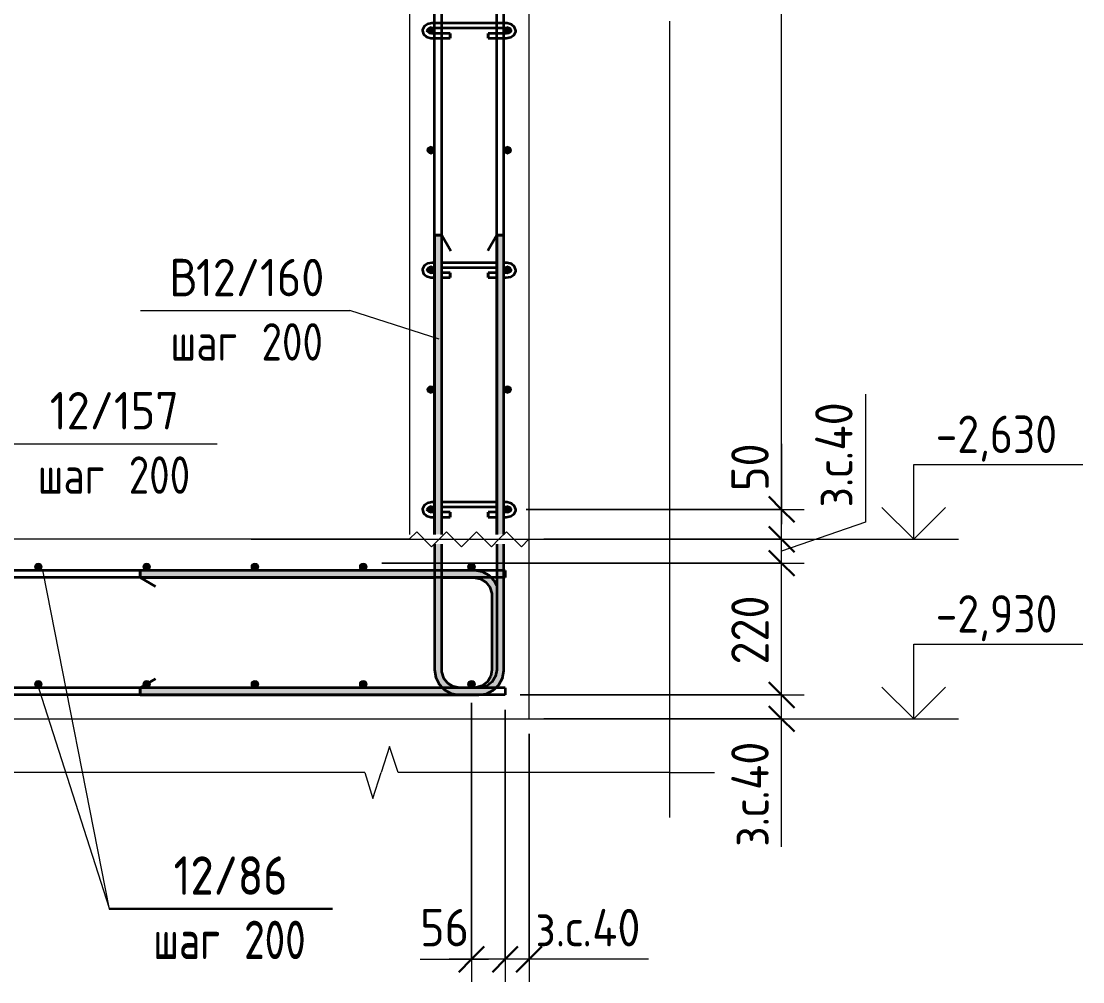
# Model space of a CAD drawing. Header units: millimetres. Extents: x 30199 to 69236, y -5153 to 33423.
# Drawn here: x 60898 to 62672, y -3369 to -1765 of the extents above; entities that cross this region are included whole.
import ezdxf

# ---------------------------------------------------------------- set-up
doc = ezdxf.new("R2010")
doc.units = ezdxf.units.MM
for name, color, linetype, lineweight in [('AA_Dim', 7, 'Continuous', 9), ('AA_Dim-25', 7, 'Continuous', 9), ('AA_Oformlenie', 7, 'Continuous', 9), ('AA_Vinoska', 7, 'Continuous', 9), ('AA_Visotnaya otmetka', 7, 'Continuous', 9), ('AF_Stena_Опалубка', 253, 'Continuous', 20), ('KR_Armatura', 7, 'Continuous', 20), ('KR_Armatura_Tonkie', 7, 'Continuous', 20), ('KR_Fundament', 7, 'Continuous', 20)]:
    doc.layers.add(name, color=color, linetype=linetype, lineweight=lineweight)
doc.styles.add('ISOCPEUR_1', font='isocpeur.ttf', dxfattribs={"width": 0.9, "height": 62.5})
doc.styles.add('ISOCPEUR_3', font='isocpeur.ttf', dxfattribs={"width": 0.85, "height": 62.5})
doc.styles.add('ISOCPEUR_8', font='isocpeur.ttf', dxfattribs={"width": 0.8, "height": 62.5})
doc.dimstyles.new('00_Точн_3_знака__прозр_', dxfattribs={"dimscale": 304.8, "dimtxt": 62.248823, "dimasz": 0.139436, "dimexe": 0.123031, "dimexo": 0.082021, "dimgap": 0.008202, "dimtad": 1, "dimdec": 3, "dimrnd": 0.001, "dimdsep": 46, "dimtxsty": 'ISOCPEUR_1', "dimblk1": 'OBLIQUE', "dimblk2": 'OBLIQUE', "dimsah": 1, "dimcen": 0.09, "dimdle": 0.123031, "dimazin": 0, "dimtfac": 1, "dimtdec": 4, "dimtix": 1, "dimtmove": 1, "dimatfit": 3, "dimfxl": 1, "dimtvp": 1, "dimtolj": 1, "dimtzin": 0, "dimlwd": 18, "dimlwe": 18, "dimarcsym": 2})
doc.dimstyles.new('05_Округл_1мм__прозр_', dxfattribs={"dimscale": 304.8, "dimtxt": 62.248823, "dimasz": 0.139436, "dimexe": 0.123031, "dimexo": 0.082021, "dimgap": 0.008202, "dimtad": 1, "dimdec": 0, "dimdsep": 46, "dimtxsty": 'ISOCPEUR_1', "dimblk1": 'OBLIQUE', "dimblk2": 'OBLIQUE', "dimsah": 1, "dimcen": 0.09, "dimdle": 0.123031, "dimazin": 0, "dimtfac": 1, "dimtdec": 4, "dimtix": 1, "dimtmove": 0, "dimatfit": 3, "dimfxl": 1, "dimtvp": 1, "dimtolj": 1, "dimtzin": 0, "dimlwd": 18, "dimlwe": 18, "dimarcsym": 2})
doc.dimstyles.new('05_Округл_1мм__прозр__1', dxfattribs={"dimscale": 304.8, "dimtxt": 62.248823, "dimasz": 0.139436, "dimexe": 0.123031, "dimexo": 0.082021, "dimgap": 0.008202, "dimtad": 1, "dimdec": 0, "dimdsep": 46, "dimtxsty": 'ISOCPEUR_1', "dimblk1": 'OBLIQUE', "dimblk2": 'OBLIQUE', "dimsah": 1, "dimcen": 0.09, "dimdle": 0.123031, "dimazin": 0, "dimtfac": 1, "dimtdec": 4, "dimtix": 1, "dimtmove": 1, "dimatfit": 3, "dimfxl": 1, "dimtvp": 1, "dimtolj": 1, "dimtzin": 0, "dimlwd": 18, "dimlwe": 18, "dimarcsym": 2})

# ---------------------------------------------------------------- blocks, each defined once
blk = doc.blocks.new('350_Стержень П торец СК-СГ _НесАрм_РабПлоск_ - 350_Стержень П торец СК-СГ _НесАрм_РабПлоск_-4078482-1-1 Армирование')
at = {"layer": 'KR_Armatura_Tonkie', "lineweight": 35}
h = blk.add_hatch(color=256, dxfattribs=at)
h.paths.add_polyline_path([(-31657.4, -2694), (-31343, -2693.7), (-31343, -2682), (-31835.1, -2682.2), (-31835.1, -2694)])
h.paths.add_polyline_path([(-31285, -2694), (-31277.1, -2693.8), (-31277.1, -2682), (-31331, -2682.2), (-31331, -2694), (-31287.6, -2694)])
for points in [[(-31239, -2724), (-31239, -2707.1), (-31240.7, -2703), (-31247.8, -2694), (-31256.1, -2687.6), (-31266.2, -2683.4), (-31277.1, -2682.2), (-31277.1, -2694), (-31269.3, -2695), (-31261.9, -2698.1), (-31255.8, -2702.8), (-31251, -2709.3), (-31248.1, -2716.3), (-31246.9, -2724), (-31239.5, -2724)], [(-31240, -2848), (-31239, -2848), (-31239, -2724), (-31247.1, -2724), (-31246.9, -2848), (-31241.1, -2848)], [(-31269, -2878), (-31261.2, -2877), (-31253.4, -2873.5), (-31247.3, -2868.5), (-31242.9, -2862.7), (-31240, -2855.8), (-31239, -2848), (-31247.1, -2848), (-31248.1, -2855.8), (-31251.2, -2863.2), (-31256.3, -2869.6), (-31262.6, -2874.2), (-31269.4, -2877), (-31275.8, -2878), (-31269.3, -2878)], [(-31835.1, -2890), (-31302.7, -2889.8), (-31312.8, -2888.2), (-31322.6, -2883.9), (-31330.7, -2878), (-31835.1, -2878.2), (-31835.1, -2889.8)]]:
    blk.add_hatch(color=256, dxfattribs=at).paths.add_polyline_path(points)
for p, q in [((-31343, -2682), (-31835.1, -2682)), ((-31835.1, -2694), (-31835.1, -2682)), ((-31835.1, -2682.2), (-31835.1, -2693.8)), ((-31835.1, -2694), (-31343, -2694)), ((-31835.1, -2694), (-31809.1, -2709)), ((-31277.1, -2682), (-31331, -2682)), ((-31331, -2694), (-31277.1, -2694)), ((-31247.1, -2724), (-31247.1, -2848)), ((-31835.1, -2878), (-31809.1, -2863)), ((-31330.3, -2878), (-31835.1, -2878)), ((-31835.1, -2890), (-31835.1, -2878)), ((-31835.1, -2878.2), (-31835.1, -2889.8)), ((-31835.1, -2890), (-31277.1, -2890)), ((-31277.1, -2878), (-31301, -2878))]:
    blk.add_line(p, q, dxfattribs=at)
at = {"layer": 'KR_Armatura_Tonkie', "lineweight": 35, "flags": 128}
for points in [[(-31248.3, -2694), (-31251.6, -2690.6), (-31262.9, -2684.5), (-31275.5, -2682), (-31277.1, -2682)], [(-31277.1, -2694), (-31266.4, -2696), (-31257.1, -2701.6), (-31250.5, -2710.1), (-31247.3, -2720.5), (-31247.1, -2724)], [(-31239, -2707.4), (-31242.7, -2699.8), (-31248.3, -2694)], [(-31247.1, -2848), (-31249, -2858.7), (-31254.6, -2867.9), (-31263.2, -2874.6), (-31273.5, -2877.8), (-31277.1, -2878)]]:
    blk.add_lwpolyline(points, dxfattribs=at)
blk = doc.blocks.new('261_Шпилька массив _НесАрм_РабПлоск_ - 8 А240-4174325-1-1 Армирование')
at = {"layer": 'KR_Armatura_Tonkie', "lineweight": 35}
for p, q in [((-31343, -1768), (-31347.2, -1768)), ((-31331, -1768), (-31343, -1768)), ((-31238.9, -1768), (-31331, -1768)), ((-31226.9, -1768), (-31238.9, -1768)), ((-31223.2, -1768), (-31226.9, -1768)), ((-31347.2, -1776), (-31343, -1776)), ((-31343, -1785), (-31347.2, -1785)), ((-31343, -1776), (-31331, -1776)), ((-31331, -1785), (-31343, -1785)), ((-31331, -1776), (-31238.9, -1776)), ((-31316.9, -1785), (-31331, -1785)), ((-31316.9, -1785), (-31316.9, -1791.8)), ((-31316.9, -1786.2), (-31316.9, -1785.1)), ((-31316.9, -1792.8), (-31316.9, -1786.2)), ((-31238.9, -1785), (-31253.5, -1785)), ((-31253.5, -1791.8), (-31253.5, -1785)), ((-31253.5, -1785.1), (-31253.5, -1786.2)), ((-31253.5, -1786.2), (-31253.5, -1792.8)), ((-31238.9, -1776), (-31226.9, -1776)), ((-31226.9, -1785), (-31238.9, -1785)), ((-31226.9, -1776), (-31223.2, -1776)), ((-31223.2, -1785), (-31226.9, -1785)), ((-31347.2, -1793), (-31343, -1793)), ((-31343, -1793), (-31331, -1793)), ((-31331, -1793), (-31316.9, -1793)), ((-31316.9, -1791.8), (-31316.9, -1793)), ((-31253.5, -1793), (-31253.5, -1791.8)), ((-31253.5, -1793), (-31238.9, -1793)), ((-31238.9, -1793), (-31226.9, -1793)), ((-31226.9, -1793), (-31223.2, -1793)), ((-31343, -2168), (-31347.2, -2168)), ((-31347.2, -2176), (-31343, -2176)), ((-31239, -2168), (-31331, -2168)), ((-31331, -2176), (-31239, -2176)), ((-31223.2, -2168), (-31226.9, -2168)), ((-31226.9, -2176), (-31223.2, -2176)), ((-31343, -2185), (-31347.2, -2185)), ((-31347.2, -2193), (-31343, -2193)), ((-31316.9, -2185), (-31331, -2185)), ((-31331, -2193), (-31316.9, -2193)), ((-31316.9, -2185), (-31316.9, -2191.8)), ((-31316.9, -2186.2), (-31316.9, -2185.1)), ((-31316.9, -2192.8), (-31316.9, -2186.2)), ((-31316.9, -2191.8), (-31316.9, -2193)), ((-31239, -2185), (-31253.5, -2185)), ((-31253.5, -2191.8), (-31253.5, -2185)), ((-31253.5, -2185.1), (-31253.5, -2186.2)), ((-31253.5, -2186.2), (-31253.5, -2188.8)), ((-31253.5, -2189), (-31253.5, -2192.8)), ((-31253.5, -2193), (-31253.5, -2191.8)), ((-31253.5, -2193), (-31239, -2193)), ((-31223.2, -2185), (-31226.9, -2185)), ((-31226.9, -2193), (-31223.2, -2193)), ((-31343, -2568), (-31347.2, -2568)), ((-31239, -2568), (-31331, -2568)), ((-31223.2, -2568), (-31226.9, -2568)), ((-31347.2, -2576), (-31343, -2576)), ((-31343, -2585), (-31347.2, -2585)), ((-31331, -2576), (-31239, -2576)), ((-31316.9, -2585), (-31331, -2585)), ((-31316.9, -2585), (-31316.9, -2591.8)), ((-31316.9, -2586.2), (-31316.9, -2585.1)), ((-31316.9, -2592.8), (-31316.9, -2586.2)), ((-31239, -2585), (-31253.5, -2585)), ((-31253.5, -2591.8), (-31253.5, -2585)), ((-31253.5, -2585.1), (-31253.5, -2586.2)), ((-31253.5, -2586.2), (-31253.5, -2587.8)), ((-31253.5, -2587.9), (-31253.5, -2592.8)), ((-31226.9, -2576), (-31223.2, -2576)), ((-31223.2, -2585), (-31226.9, -2585)), ((-31347.2, -2593), (-31343, -2593)), ((-31331, -2593), (-31316.9, -2593)), ((-31316.9, -2591.8), (-31316.9, -2593)), ((-31253.5, -2593), (-31253.5, -2591.8)), ((-31253.5, -2593), (-31239, -2593)), ((-31226.9, -2593), (-31223.2, -2593))]:
    blk.add_line(p, q, dxfattribs=at)
at = {"layer": 'KR_Armatura_Tonkie', "lineweight": 35, "flags": 128}
for points in [[(-31347.2, -1768), (-31354.8, -1769.5), (-31360.4, -1773.4), (-31363.1, -1778.9), (-31363.2, -1780.5)], [(-31207.2, -1780.5), (-31209.1, -1774.6), (-31214.1, -1770.2), (-31221.4, -1768.1), (-31223.2, -1768)], [(-31363.2, -1780.5), (-31361.4, -1786.4), (-31356.4, -1790.8), (-31349.1, -1792.9), (-31347.2, -1793)], [(-31355.2, -1780.5), (-31354.3, -1778.5), (-31350.5, -1776.4), (-31347.2, -1776)], [(-31347.2, -1785), (-31352.2, -1783.9), (-31354.9, -1781.7), (-31355.2, -1780.5)], [(-31223.2, -1776), (-31218.2, -1777.1), (-31215.6, -1779.3), (-31215.2, -1780.5)], [(-31223.2, -1793), (-31215.6, -1791.5), (-31210, -1787.6), (-31207.3, -1782.1), (-31207.2, -1780.5)], [(-31215.2, -1780.5), (-31216.2, -1782.5), (-31219.9, -1784.5), (-31223.2, -1785)], [(-31347.2, -2168), (-31354.8, -2169.5), (-31360.4, -2173.4), (-31363.1, -2178.9), (-31363.2, -2180.5)], [(-31363.2, -2180.5), (-31361.4, -2186.4), (-31356.4, -2190.8), (-31349.1, -2192.9), (-31347.2, -2193)], [(-31355.2, -2180.5), (-31354.3, -2178.5), (-31350.5, -2176.4), (-31347.2, -2176)], [(-31347.2, -2185), (-31352.2, -2183.9), (-31354.9, -2181.7), (-31355.2, -2180.5)], [(-31207.2, -2180.5), (-31209.1, -2174.6), (-31214.1, -2170.2), (-31221.4, -2168.1), (-31223.2, -2168)], [(-31223.2, -2176), (-31218.2, -2177.1), (-31215.6, -2179.3), (-31215.2, -2180.5)], [(-31223.2, -2193), (-31215.6, -2191.5), (-31210, -2187.6), (-31207.3, -2182.1), (-31207.2, -2180.5)], [(-31215.2, -2180.5), (-31216.2, -2182.5), (-31219.9, -2184.5), (-31223.2, -2185)], [(-31347.2, -2568), (-31354.8, -2569.5), (-31360.4, -2573.4), (-31363.1, -2578.9), (-31363.2, -2580.5)], [(-31207.2, -2580.5), (-31209.1, -2574.6), (-31214.1, -2570.2), (-31221.4, -2568.1), (-31223.2, -2568)], [(-31363.2, -2580.5), (-31361.4, -2586.4), (-31356.4, -2590.8), (-31349.1, -2592.9), (-31347.2, -2593)], [(-31355.2, -2580.5), (-31354.3, -2578.5), (-31350.5, -2576.4), (-31347.2, -2576)], [(-31347.2, -2585), (-31352.2, -2583.9), (-31354.9, -2581.7), (-31355.2, -2580.5)], [(-31223.2, -2576), (-31218.2, -2577.1), (-31215.6, -2579.3), (-31215.2, -2580.5)], [(-31223.2, -2593), (-31215.6, -2591.5), (-31210, -2587.6), (-31207.3, -2582.1), (-31207.2, -2580.5)], [(-31215.2, -2580.5), (-31216.2, -2582.5), (-31219.9, -2584.5), (-31223.2, -2585)]]:
    blk.add_lwpolyline(points, dxfattribs=at)
blk = doc.blocks.new('265_Выпуск П одной длины _НесАрм_РабПлоск_ - В1 _d12_ t250-4071037-1-1 Армирование')
at = {"layer": 'KR_Armatura_Tonkie', "lineweight": 35}
for p, q in [((-31343, -2122), (-31343, -2168)), ((-31331.2, -2122), (-31342.8, -2122)), ((-31342.8, -2122), (-31331.2, -2122)), ((-31331, -2168), (-31331, -2122)), ((-31331, -2122), (-31316, -2148)), ((-31239, -2122), (-31254, -2148)), ((-31239, -2122), (-31239, -2168)), ((-31238.8, -2122), (-31227.2, -2122)), ((-31227.2, -2122), (-31238.8, -2122)), ((-31227, -2168), (-31227, -2122)), ((-31343, -2176), (-31343, -2185)), ((-31331, -2185), (-31331, -2176)), ((-31239, -2176), (-31239, -2185)), ((-31227, -2185), (-31227, -2176)), ((-31343, -2193), (-31343, -2568)), ((-31331, -2568), (-31331, -2193)), ((-31239, -2193), (-31239, -2568)), ((-31227, -2568), (-31227, -2193)), ((-31343, -2576), (-31343, -2585)), ((-31331, -2585), (-31331, -2576)), ((-31239, -2576), (-31239, -2585)), ((-31227, -2585), (-31227, -2576)), ((-31343, -2593), (-31343, -2622)), ((-31331, -2622), (-31331, -2593)), ((-31239, -2593), (-31239, -2622)), ((-31227, -2622), (-31227, -2593)), ((-31343, -2638), (-31343, -2682)), ((-31331, -2682), (-31331, -2638)), ((-31239, -2638), (-31239, -2682)), ((-31227, -2682), (-31227, -2638)), ((-31343, -2694), (-31343, -2848)), ((-31331, -2848), (-31331, -2694)), ((-31239, -2682), (-31239, -2694)), ((-31239, -2694), (-31239, -2707.1)), ((-31227, -2694), (-31227, -2682)), ((-31227, -2848), (-31227, -2694)), ((-31328, -2860.5), (-31330.3, -2853)), ((-31321.3, -2869.9), (-31327.3, -2862.3)), ((-31313, -2875.2), (-31319.5, -2871.3)), ((-31301, -2878), (-31310.5, -2876.3)), ((-31277.1, -2878), (-31301, -2878)), ((-31301, -2890), (-31269, -2890))]:
    blk.add_line(p, q, dxfattribs=at)
at = {"layer": 'KR_Armatura_Tonkie', "lineweight": 35, "flags": 128}
for points in [[(-31227.6, -2852.4), (-31227, -2849.5), (-31227, -2848)], [(-31341.2, -2859.8), (-31341, -2860.7), (-31339.7, -2863.4)], [(-31336.1, -2870.7), (-31335.3, -2872.2), (-31333.3, -2874.3)], [(-31237.2, -2875), (-31235.6, -2873.4), (-31234.5, -2871.4)], [(-31230.9, -2864.7), (-31229.4, -2862.1), (-31229.1, -2860.6)], [(-31257.2, -2888.2), (-31256.3, -2888), (-31253.6, -2886.7)], [(-31246.3, -2883.1), (-31244.8, -2882.3), (-31242.7, -2880.3)]]:
    blk.add_lwpolyline(points, dxfattribs=at)
blk = doc.blocks.new('265_Выпуск П одной длины _НесАрм_РабПлоск_ - В1 _d12_ t250-V3-1-1 Армирование')
at = {"layer": 'KR_Armatura_Tonkie', "lineweight": 35}
h = blk.add_hatch(color=256, dxfattribs=at)
h.paths.add_polyline_path([(-31338.5, -2848), (-31331, -2848), (-31331.2, -2638), (-31343, -2638), (-31342.8, -2848), (-31340, -2848)])
h.paths.add_polyline_path([(-31338.1, -2622), (-31331, -2622), (-31331.2, -2122), (-31343, -2122), (-31342.8, -2622), (-31338.5, -2622)])
h = blk.add_hatch(color=256, dxfattribs=at)
h.paths.add_polyline_path([(-31237.2, -2848), (-31227, -2848), (-31227.2, -2638), (-31239, -2638), (-31238.8, -2848), (-31238.2, -2848)])
h.paths.add_polyline_path([(-31237.2, -2622), (-31227, -2622), (-31227.2, -2122), (-31239, -2122), (-31238.8, -2622), (-31237.9, -2622)])
for points in [[(-31301, -2890), (-31301, -2878), (-31309.3, -2876.8), (-31316, -2874), (-31322.7, -2868.5), (-31327, -2863), (-31330, -2855.8), (-31331.2, -2848), (-31343, -2848), (-31341.6, -2858.9), (-31337.4, -2869), (-31330.3, -2878), (-31321.2, -2884.7), (-31311.9, -2888.6), (-31304.4, -2889.5)], [(-31269, -2890), (-31258.1, -2888.6), (-31248, -2884.4), (-31238.9, -2877.2), (-31232.4, -2868.5), (-31228.4, -2858.9), (-31227.2, -2848), (-31239, -2848), (-31240.2, -2856.3), (-31243, -2863), (-31247.8, -2869.2), (-31254, -2874), (-31261.2, -2877), (-31269, -2878.2), (-31269, -2889.8)], [(-31301, -2890), (-31269, -2889.8), (-31269, -2878), (-31301, -2878.2), (-31301, -2889.8)]]:
    blk.add_hatch(color=256, dxfattribs=at).paths.add_polyline_path(points)
for p, q in [((-31343, -2122), (-31343, -2622)), ((-31343, -2122), (-31331, -2122)), ((-31331.2, -2122), (-31342.8, -2122)), ((-31331, -2622), (-31331, -2122)), ((-31331, -2122), (-31316, -2148)), ((-31239, -2122), (-31254, -2148)), ((-31239, -2122), (-31239, -2622)), ((-31239, -2122), (-31227, -2122)), ((-31227.2, -2122), (-31238.8, -2122)), ((-31227, -2622), (-31227, -2122)), ((-31343, -2638), (-31343, -2682)), ((-31331, -2682), (-31331, -2638)), ((-31239, -2638), (-31239, -2682)), ((-31227, -2682), (-31227, -2638)), ((-31343, -2682), (-31343, -2694)), ((-31343, -2694), (-31343, -2848)), ((-31331, -2694), (-31331, -2682)), ((-31331, -2848), (-31331, -2694)), ((-31239, -2682), (-31239, -2694)), ((-31239, -2694), (-31239, -2848)), ((-31227, -2694), (-31227, -2682)), ((-31227, -2848), (-31227, -2694)), ((-31269, -2878), (-31301, -2878)), ((-31301, -2890), (-31269, -2890))]:
    blk.add_line(p, q, dxfattribs=at)
at = {"layer": 'KR_Armatura_Tonkie', "lineweight": 35, "flags": 128}
for points in [[(-31343, -2848), (-31341, -2860.7), (-31335.3, -2872.2), (-31329.7, -2878)], [(-31301, -2878), (-31311.6, -2876), (-31320.9, -2870.4), (-31327.6, -2861.9), (-31330.8, -2851.5), (-31331, -2848)], [(-31239, -2848), (-31240.9, -2858.7), (-31246.6, -2867.9), (-31255.1, -2874.6), (-31265.4, -2877.8), (-31269, -2878)], [(-31240.3, -2878), (-31235.6, -2873.4), (-31229.4, -2862.1), (-31227, -2849.5), (-31227, -2848)], [(-31329.7, -2878), (-31326.4, -2881.4), (-31315.1, -2887.5), (-31302.5, -2890), (-31301, -2890)], [(-31269, -2890), (-31256.3, -2888), (-31244.8, -2882.3), (-31240.3, -2878)]]:
    blk.add_lwpolyline(points, dxfattribs=at)
blk = doc.blocks.new('011_Прямоугольник обрыва _ЭлУзла_ - 011_Прямоугольник обрыва _ЭлУзла_-4170471-1-1 Армирование')
at = {"layer": 'AA_Oformlenie'}
for p, q in [((-30950.1, -1764.7), (-30950.1, -3019.7)), ((-31459.6, -3019.7), (-32368, -3019.7)), ((-30950.1, -3019.7), (-31404, -3019.7))]:
    blk.add_line(p, q, dxfattribs=at)
blk = doc.blocks.new('Последовательность узлов - 3мм масшт20 маскировка-904226-1-1 Армирование')
at = {"layer": 'AA_Oformlenie'}
for p, q in [((-32835.1, 1265), (-32822.6, 1277.5)), ((-32797.6, 1252.5), (-32822.6, 1277.5)), ((-32785.1, 1265), (-32772.6, 1277.5)), ((-32747.6, 1252.5), (-32772.6, 1277.5)), ((-32735.1, 1265), (-32722.6, 1277.5)), ((-32697.6, 1252.5), (-32722.6, 1277.5)), ((-32685.1, 1265), (-32672.6, 1277.5)), ((-32647.6, 1252.5), (-32672.6, 1277.5)), ((-32785.1, 1265), (-32797.6, 1252.5)), ((-32735.1, 1265), (-32747.6, 1252.5)), ((-32685.1, 1265), (-32697.6, 1252.5)), ((-32635.1, 1265), (-32647.6, 1252.5))]:
    blk.add_line(p, q, dxfattribs=at)
blk = doc.blocks.new('042_М_Арматуры - Диам длина поз _ Комментарий-3662934-1-1 Армирование')
at = {"layer": 'AA_Vinoska'}
blk.add_line((-32056.3, -2470.4), (-31706.3, -2470.4), dxfattribs=at)
blk = doc.blocks.new('DIMBLOCK71-1-1 Армирование')
at = {"layer": 'AA_Dim-25', "lineweight": 18}
for p, q in [((61707, -2915), (61707, -3369.1)), ((61707, -3331.6), (61707, -2915)), ((61747, -2955), (61747, -3369.1)), ((61747, -3331.6), (61747, -2955)), ((61784.5, -3331.6), (61669.5, -3331.6)), ((61732.7, -3331.5), (61727, -3331.6)), ((61946.8, -3331.5), (61732.7, -3331.5))]:
    blk.add_line(p, q, dxfattribs=at)
at = {"layer": 'AA_Dim-25', "lineweight": 30}
for p, q in [((61707, -3331.6), (61728.2, -3310.3)), ((61747, -3331.6), (61768.2, -3310.3)), ((61707, -3331.6), (61685.7, -3352.8)), ((61747, -3331.6), (61725.7, -3352.8))]:
    blk.add_line(p, q, dxfattribs=at)
at = {"layer": 'AA_Dim-25', "color": 0, "lineweight": 18, "insert": (61757.7, -3247.4), "char_height": 62.5, "width": 226.969, "attachment_point": 1, "line_spacing_factor": 1.149209, "style": 'ISOCPEUR_1'}
blk.add_mtext('з.с.40', dxfattribs=at)
blk = doc.blocks.new('_Oblique')
at = {"color": 0, "linetype": 'ByBlock', "lineweight": -2}
blk.add_line((-0.5, -0.5), (0.5, 0.5), dxfattribs=at)
blk = doc.blocks.new('DIMBLOCK73-1-1 Армирование')
at = {"layer": 'AA_Dim-25', "lineweight": 18}
for p, q in [((61651, -2903), (61651, -3369.1)), ((61651, -3331.6), (61651, -2903)), ((61707, -2915), (61707, -3369.1)), ((61707, -3331.6), (61707, -2915)), ((61565, -3331.5), (61669.1, -3331.5)), ((61744.5, -3331.6), (61613.5, -3331.6)), ((61669.1, -3331.5), (61679, -3331.6))]:
    blk.add_line(p, q, dxfattribs=at)
at = {"layer": 'AA_Dim-25', "lineweight": 30}
for p, q in [((61651, -3331.6), (61672.2, -3310.3)), ((61707, -3331.6), (61728.2, -3310.3)), ((61651, -3331.6), (61629.7, -3352.8)), ((61707, -3331.6), (61685.7, -3352.8))]:
    blk.add_line(p, q, dxfattribs=at)
at = {"layer": 'AA_Dim-25', "color": 0, "lineweight": 18, "insert": (61565, -3247.4), "char_height": 62.5, "width": 94.81, "attachment_point": 1, "line_spacing_factor": 1.149209, "style": 'ISOCPEUR_1'}
blk.add_mtext('56', dxfattribs=at)
blk = doc.blocks.new('DIMBLOCK76-1-1 Армирование')
at = {"layer": 'AA_Dim-25', "lineweight": 30}
for p, q in [((62169.1, -2890), (62147.9, -2868.8)), ((62169.1, -2890), (62190.4, -2911.3)), ((62169.1, -2930), (62147.9, -2908.8)), ((62169.1, -2930), (62190.4, -2951.2))]:
    blk.add_line(p, q, dxfattribs=at)
at = {"layer": 'AA_Dim-25', "lineweight": 18}
for p, q in [((61732, -2890), (62206.6, -2890)), ((62169.1, -2890), (61732, -2890)), ((62169.1, -2967.5), (62169.1, -2890)), ((62169.1, -2929.4), (62169.1, -2910)), ((61772, -2930), (62206.6, -2930)), ((62169.1, -2930), (61772, -2930)), ((62169.1, -3143.5), (62169.1, -2929.4))]:
    blk.add_line(p, q, dxfattribs=at)
at = {"layer": 'AA_Dim-25', "color": 0, "lineweight": 18, "insert": (62085, -3143.5), "char_height": 62.5, "width": 226.969, "attachment_point": 1, "rotation": 90, "line_spacing_factor": 1.149209, "style": 'ISOCPEUR_1'}
blk.add_mtext('з.с.40', dxfattribs=at)
blk = doc.blocks.new('DIMBLOCK77-1-1 Армирование')
at = {"layer": 'AA_Dim-25', "lineweight": 30}
for p, q in [((62169.1, -2670), (62147.9, -2648.8)), ((62169.1, -2670), (62190.4, -2691.2)), ((62169.1, -2890), (62147.9, -2868.8)), ((62169.1, -2890), (62190.4, -2911.3))]:
    blk.add_line(p, q, dxfattribs=at)
at = {"layer": 'AA_Dim-25', "lineweight": 18}
for p, q in [((61501, -2670), (62206.6, -2670)), ((62169.1, -2670), (61501, -2670)), ((62169.1, -2890), (62169.1, -2670)), ((61732, -2890), (62206.6, -2890)), ((62169.1, -2890), (61732, -2890))]:
    blk.add_line(p, q, dxfattribs=at)
at = {"layer": 'AA_Dim-25', "color": 0, "lineweight": 18, "insert": (62085, -2839.3), "char_height": 62.5, "width": 142.215, "attachment_point": 1, "rotation": 90, "line_spacing_factor": 1.149209, "style": 'ISOCPEUR_1'}
blk.add_mtext('220', dxfattribs=at)
blk = doc.blocks.new('DIMBLOCK78-1-1 Армирование')
at = {"layer": 'AA_Dim-25', "lineweight": 18}
for p, q in [((62309.3, -2387.6), (62309.3, -2601.7)), ((62169.1, -2670), (62169.1, -2592.5)), ((62309.3, -2601.7), (62169.1, -2650)), ((61772, -2630), (62206.6, -2630)), ((62169.1, -2630), (61772, -2630)), ((61501, -2670), (62206.6, -2670)), ((62169.1, -2670), (61501, -2670))]:
    blk.add_line(p, q, dxfattribs=at)
at = {"layer": 'AA_Dim-25', "lineweight": 30}
for p, q in [((62169.1, -2630), (62147.9, -2608.8)), ((62169.1, -2630), (62190.4, -2651.3)), ((62169.1, -2670), (62147.9, -2648.8)), ((62169.1, -2670), (62190.4, -2691.2))]:
    blk.add_line(p, q, dxfattribs=at)
at = {"layer": 'AA_Dim-25', "color": 0, "lineweight": 18, "insert": (62225.2, -2576.7), "char_height": 62.5, "width": 226.969, "attachment_point": 1, "rotation": 90, "line_spacing_factor": 1.149209, "style": 'ISOCPEUR_1'}
blk.add_mtext('з.с.40', dxfattribs=at)
blk = doc.blocks.new('Высотные отметки - Стрелка вверх-400292-1-1 Армирование')
at = {"layer": 'AA_Vinoska'}
for p, q in [((-30542.1, -2505), (-30259.6, -2505)), ((-30542.1, -2630), (-30542.1, -2505)), ((-30542.1, -2630), (-30595.2, -2577)), ((-30542.1, -2630), (-30489.1, -2577)), ((-30617.1, -2630), (-30467.1, -2630))]:
    blk.add_line(p, q, dxfattribs=at)
blk = doc.blocks.new('DIMBLOCK85-1-1 Армирование')
at = {"layer": 'AA_Dim-25', "lineweight": 18}
for p, q in [((62169.1, -2470.4), (62169.1, -2574.4)), ((61742, -2580), (62206.6, -2580)), ((62169.1, -2580), (61742, -2580)), ((62169.1, -2574.4), (62169.1, -2605)), ((62169.1, -2667.5), (62169.1, -2580)), ((61772, -2630), (62206.6, -2630)), ((62169.1, -2630), (61772, -2630))]:
    blk.add_line(p, q, dxfattribs=at)
at = {"layer": 'AA_Dim-25', "lineweight": 30}
for p, q in [((62169.1, -2580), (62147.9, -2558.7)), ((62169.1, -2580), (62190.4, -2601.2)), ((62169.1, -2630), (62147.9, -2608.8)), ((62169.1, -2630), (62190.4, -2651.3))]:
    blk.add_line(p, q, dxfattribs=at)
at = {"layer": 'AA_Dim-25', "color": 0, "lineweight": 18, "insert": (62085, -2549.4), "char_height": 62.5, "width": 94.81, "attachment_point": 1, "rotation": 90, "line_spacing_factor": 1.149209, "style": 'ISOCPEUR_1'}
blk.add_mtext('50', dxfattribs=at)
blk = doc.blocks.new('DIMBLOCK86-1-1 Армирование')
at = {"layer": 'AA_Dim-25', "lineweight": 30}
for p, q in [((62169.1, 1020), (62147.9, 1041.3)), ((62169.1, 1020), (62190.4, 998.8)), ((62169.1, -2580), (62147.9, -2558.7)), ((62169.1, -2580), (62190.4, -2601.2))]:
    blk.add_line(p, q, dxfattribs=at)
at = {"layer": 'AA_Dim-25', "lineweight": 18}
for p, q in [((61742, 1020), (62206.6, 1020)), ((62169.1, 1020), (61742, 1020)), ((62169.1, -2580), (62169.1, 1020)), ((61742, -2580), (62206.6, -2580)), ((62169.1, -2580), (61742, -2580))]:
    blk.add_line(p, q, dxfattribs=at)
at = {"layer": 'AA_Dim-25', "color": 0, "lineweight": 18, "insert": (62085, -991.9), "char_height": 62.5, "width": 508.525, "attachment_point": 1, "rotation": 90, "line_spacing_factor": 1.149209, "style": 'ISOCPEUR_1'}
blk.add_mtext('200х18=3600', dxfattribs=at)

msp = doc.modelspace()

# ---------------------------------------------------------------- hatches: boundary and pattern name
at = {"layer": 'KR_Armatura'}
h = msp.add_hatch(color=256, dxfattribs=at)
edge = h.paths.add_edge_path()
edge.add_arc((61583.0008, -1779.9998), 6, 0, 360)
for points in [[(61583.0008, -1785.9998), (61588.197, -1782.9998), (61588.197, -1776.9998), (61583.0008, -1773.9998), (61577.8047, -1776.9998), (61577.8047, -1782.9998)], [(61711.0008, -1785.9998), (61716.197, -1782.9998), (61716.197, -1776.9998), (61711.0008, -1773.9998), (61705.8047, -1776.9998), (61705.8047, -1782.9998)], [(61583.0008, -1985.9998), (61588.197, -1982.9998), (61588.197, -1976.9998), (61583.0008, -1973.9998), (61577.8047, -1976.9998), (61577.8047, -1982.9998)], [(61711.0008, -1985.9998), (61716.197, -1982.9998), (61716.197, -1976.9998), (61711.0008, -1973.9998), (61705.8047, -1976.9998), (61705.8047, -1982.9998)], [(61583.0008, -2185.9998), (61588.197, -2182.9998), (61588.197, -2176.9998), (61582.9426, -2174.0334), (61577.8047, -2176.9998), (61577.8047, -2182.9998)], [(61711.0008, -2185.9998), (61716.197, -2182.9998), (61716.197, -2176.9998), (61710.9426, -2174.0334), (61705.8047, -2176.9998), (61705.8047, -2182.9998)], [(61583.0008, -2385.9998), (61588.197, -2382.9998), (61588.197, -2376.9998), (61583.0008, -2373.9998), (61577.8047, -2376.9998), (61577.8047, -2382.9998)], [(61711.0008, -2385.9998), (61716.197, -2382.9998), (61716.197, -2376.9998), (61711.0008, -2373.9998), (61705.8047, -2376.9998), (61705.8047, -2382.9998)], [(61583.0008, -2585.9998), (61588.197, -2582.9998), (61588.197, -2576.9998), (61583.0008, -2573.9998), (61577.8047, -2576.9998), (61577.8047, -2582.9998)], [(61711.0008, -2585.9998), (61716.197, -2582.9998), (61716.197, -2576.9998), (61711.0008, -2573.9998), (61705.8047, -2576.9998), (61705.8047, -2582.9998)], [(60923.9661, -2681.1962), (60929.9661, -2681.1962), (60932.9661, -2676), (60929.9661, -2670.8038), (60923.9661, -2670.8038), (60920.9661, -2676)], [(61104.9661, -2681.1962), (61110.9661, -2681.1962), (61113.9661, -2676), (61110.9661, -2670.8038), (61104.9661, -2670.8038), (61101.9661, -2676)], [(61285.9661, -2681.1962), (61291.9661, -2681.1962), (61294.9661, -2676), (61291.9661, -2670.8038), (61285.9661, -2670.8038), (61282.9661, -2676)], [(61466.9661, -2681.1962), (61472.9661, -2681.1962), (61475.9661, -2676), (61472.9661, -2670.8038), (61466.9661, -2670.8038), (61463.9661, -2676)], [(61647.9661, -2681.1962), (61653.9661, -2681.1962), (61656.9661, -2676), (61653.9661, -2670.8038), (61647.9661, -2670.8038), (61644.9661, -2676)], [(60923.9661, -2877.1962), (60929.9661, -2877.1962), (60932.9661, -2872), (60929.9661, -2866.8038), (60923.9661, -2866.8038), (60920.9661, -2872)], [(61104.9661, -2877.1962), (61110.9661, -2877.1962), (61113.9661, -2872), (61110.9661, -2866.8038), (61104.9661, -2866.8038), (61101.9661, -2872)], [(61285.9661, -2877.1962), (61291.9661, -2877.1962), (61294.9661, -2872), (61291.9661, -2866.8038), (61285.9661, -2866.8038), (61282.9661, -2872)], [(61466.9661, -2877.1962), (61472.9661, -2877.1962), (61475.9661, -2872), (61472.9661, -2866.8038), (61466.9661, -2866.8038), (61463.9661, -2872)], [(61653.9661, -2877.1962), (61656.9661, -2872), (61653.9661, -2866.8038), (61647.9661, -2866.8038), (61644.9661, -2872), (61647.9661, -2877.1962)]]:
    msp.add_hatch(color=256, dxfattribs=at).paths.add_polyline_path(points)
h = msp.add_hatch(color=256, dxfattribs=at)
edge = h.paths.add_edge_path()
edge.add_arc((61711.0008, -1779.9998), 6, 0, 360)
h = msp.add_hatch(color=256, dxfattribs=at)
edge = h.paths.add_edge_path()
edge.add_arc((61583.0008, -1979.9998), 6, 0, 360)
h = msp.add_hatch(color=256, dxfattribs=at)
edge = h.paths.add_edge_path()
edge.add_arc((61711.0008, -1979.9998), 6, 0, 360)
h = msp.add_hatch(color=256, dxfattribs=at)
edge = h.paths.add_edge_path()
edge.add_arc((61583.0008, -2179.9998), 6, 0, 360)
h = msp.add_hatch(color=256, dxfattribs=at)
edge = h.paths.add_edge_path()
edge.add_arc((61711.0008, -2179.9998), 6, 0, 360)
h = msp.add_hatch(color=256, dxfattribs=at)
edge = h.paths.add_edge_path()
edge.add_arc((61583.0008, -2379.9998), 6, 0, 360)
h = msp.add_hatch(color=256, dxfattribs=at)
edge = h.paths.add_edge_path()
edge.add_arc((61711.0008, -2379.9998), 6, 0, 360)
h = msp.add_hatch(color=256, dxfattribs=at)
edge = h.paths.add_edge_path()
edge.add_arc((61583.0008, -2579.9998), 6, 0, 360)
h = msp.add_hatch(color=256, dxfattribs=at)
edge = h.paths.add_edge_path()
edge.add_arc((61711.0008, -2579.9998), 6, 0, 360)
h = msp.add_hatch(color=256, dxfattribs=at)
edge = h.paths.add_edge_path()
edge.add_arc((60926.9661, -2676), 6, 0, 360)
h = msp.add_hatch(color=256, dxfattribs=at)
edge = h.paths.add_edge_path()
edge.add_arc((61107.9661, -2676), 6, 0, 360)
h = msp.add_hatch(color=256, dxfattribs=at)
edge = h.paths.add_edge_path()
edge.add_arc((61288.9661, -2676), 6, 0, 360)
h = msp.add_hatch(color=256, dxfattribs=at)
edge = h.paths.add_edge_path()
edge.add_arc((61469.9661, -2676), 6, 0, 360)
h = msp.add_hatch(color=256, dxfattribs=at)
edge = h.paths.add_edge_path()
edge.add_arc((61650.9661, -2676), 6, 0, 360)
h = msp.add_hatch(color=256, dxfattribs=at)
edge = h.paths.add_edge_path()
edge.add_arc((60926.9661, -2872), 6, 0, 360)
h = msp.add_hatch(color=256, dxfattribs=at)
edge = h.paths.add_edge_path()
edge.add_arc((61107.9661, -2872), 6, 0, 360)
h = msp.add_hatch(color=256, dxfattribs=at)
edge = h.paths.add_edge_path()
edge.add_arc((61288.9661, -2872), 6, 0, 360)
h = msp.add_hatch(color=256, dxfattribs=at)
edge = h.paths.add_edge_path()
edge.add_arc((61469.9661, -2872), 6, 0, 360)
h = msp.add_hatch(color=256, dxfattribs=at)
edge = h.paths.add_edge_path()
edge.add_arc((61650.9661, -2872), 6, 0, 360)

# ---------------------------------------------------------------- linework, layer by layer
at = {"layer": 'AA_Vinoska'}
for p, q in [((61596.8155, -2295.7544), (61447.6975, -2247.9601)), ((60934.5127, -2684.3947), (61045.504, -3247.6296)), ((60923.5884, -2866.1077), (61045.504, -3245.9545)), ((61513.9944, -2976.3391), (61499.9172, -3019.6642)), ((61528.0716, -3019.6642), (61513.9944, -2976.3391)), ((61472.4172, -3019.6642), (61486.1672, -3062.9654)), ((61486.1672, -3062.9654), (61499.9172, -3019.6642)), ((61981.953, -3019.6642), (62056.953, -3019.6642)), ((61981.953, -3019.6642), (61981.953, -3094.6642)), ((61045.504, -3245.9545), (61068.8093, -3245.9545)), ((61045.504, -3247.6296), (61068.8093, -3247.6296))]:
    msp.add_line(p, q, dxfattribs=at)
at = {"layer": 'AA_Visotnaya otmetka'}
for p, q in [((61282.4501, -2630), (62389.882, -2630)), ((61282.4501, -2630), (61282.4501, -2630)), ((61332.4383, -2930), (62389.882, -2930)), ((61332.4383, -2930), (61332.4383, -2930))]:
    msp.add_line(p, q, dxfattribs=at)
at = {"layer": 'AF_Stena_Опалубка'}
for p, q in [((61546.9661, 1265), (61546.9661, -2622)), ((61746.9661, -2630), (61746.9661, 1265))]:
    msp.add_line(p, q, dxfattribs=at)
at = {"layer": 'KR_Armatura'}
for p, q in [((61583.0008, -1773.9998), (61577.8047, -1776.9998)), ((61588.197, -1776.9998), (61583.0008, -1773.9998)), ((61711.0008, -1773.9998), (61705.8047, -1776.9998)), ((61716.197, -1776.9998), (61711.0008, -1773.9998)), ((61577.8047, -1776.9998), (61577.8047, -1782.9998)), ((61577.8047, -1782.9998), (61583.0008, -1785.9998)), ((61583.0008, -1785.9998), (61588.197, -1782.9998)), ((61588.197, -1782.9998), (61588.197, -1776.9998)), ((61705.8047, -1776.9998), (61705.8047, -1782.9998)), ((61705.8047, -1782.9998), (61711.0008, -1785.9998)), ((61711.0008, -1785.9998), (61716.197, -1782.9998)), ((61716.197, -1782.9998), (61716.197, -1776.9998)), ((61583.0008, -1973.9998), (61577.8047, -1976.9998)), ((61577.8047, -1976.9998), (61577.8047, -1982.9998)), ((61577.8047, -1982.9998), (61583.0008, -1985.9998)), ((61588.197, -1976.9998), (61583.0008, -1973.9998)), ((61583.0008, -1985.9998), (61588.197, -1982.9998)), ((61588.197, -1982.9998), (61588.197, -1976.9998)), ((61711.0008, -1973.9998), (61705.8047, -1976.9998)), ((61705.8047, -1976.9998), (61705.8047, -1982.9998)), ((61705.8047, -1982.9998), (61711.0008, -1985.9998)), ((61716.197, -1976.9998), (61711.0008, -1973.9998)), ((61711.0008, -1985.9998), (61716.197, -1982.9998)), ((61716.197, -1982.9998), (61716.197, -1976.9998)), ((61582.9426, -2174.0334), (61577.8047, -2176.9998)), ((61577.8047, -2176.9998), (61577.8047, -2182.9998)), ((61588.197, -2176.9998), (61582.9426, -2174.0334)), ((61588.197, -2182.9998), (61588.197, -2176.9998)), ((61710.9426, -2174.0334), (61705.8047, -2176.9998)), ((61705.8047, -2176.9998), (61705.8047, -2182.9998)), ((61716.197, -2176.9998), (61710.9426, -2174.0334)), ((61716.197, -2182.9998), (61716.197, -2176.9998)), ((61577.8047, -2182.9998), (61583.0008, -2185.9998)), ((61583.0008, -2185.9998), (61588.197, -2182.9998)), ((61705.8047, -2182.9998), (61711.0008, -2185.9998)), ((61711.0008, -2185.9998), (61716.197, -2182.9998)), ((61583.0008, -2373.9998), (61577.8047, -2376.9998)), ((61577.8047, -2376.9998), (61577.8047, -2382.9998)), ((61588.197, -2376.9998), (61583.0008, -2373.9998)), ((61588.197, -2382.9998), (61588.197, -2376.9998)), ((61711.0008, -2373.9998), (61705.8047, -2376.9998)), ((61705.8047, -2376.9998), (61705.8047, -2382.9998)), ((61716.197, -2376.9998), (61711.0008, -2373.9998)), ((61716.197, -2382.9998), (61716.197, -2376.9998)), ((61577.8047, -2382.9998), (61583.0008, -2385.9998)), ((61583.0008, -2385.9998), (61588.197, -2382.9998)), ((61705.8047, -2382.9998), (61711.0008, -2385.9998)), ((61711.0008, -2385.9998), (61716.197, -2382.9998)), ((61583.0008, -2573.9998), (61577.8047, -2576.9998)), ((61577.8047, -2576.9998), (61577.8047, -2582.9998)), ((61577.8047, -2582.9998), (61583.0008, -2585.9998)), ((61588.197, -2576.9998), (61583.0008, -2573.9998)), ((61583.0008, -2585.9998), (61588.197, -2582.9998)), ((61588.197, -2582.9998), (61588.197, -2576.9998)), ((61711.0008, -2573.9998), (61705.8047, -2576.9998)), ((61705.8047, -2576.9998), (61705.8047, -2582.9998)), ((61705.8047, -2582.9998), (61711.0008, -2585.9998)), ((61716.197, -2576.9998), (61711.0008, -2573.9998)), ((61711.0008, -2585.9998), (61716.197, -2582.9998)), ((61716.197, -2582.9998), (61716.197, -2576.9998)), ((60923.9661, -2670.8038), (60920.9661, -2676)), ((60920.9661, -2676), (60923.9661, -2681.1962)), ((60929.9661, -2670.8038), (60923.9661, -2670.8038)), ((60932.9661, -2676), (60929.9661, -2670.8038)), ((60929.9661, -2681.1962), (60932.9661, -2676)), ((61104.9661, -2670.8038), (61101.9661, -2676)), ((61101.9661, -2676), (61104.9661, -2681.1962)), ((61110.9661, -2670.8038), (61104.9661, -2670.8038)), ((61113.9661, -2676), (61110.9661, -2670.8038)), ((61110.9661, -2681.1962), (61113.9661, -2676)), ((61285.9661, -2670.8038), (61282.9661, -2676)), ((61282.9661, -2676), (61285.9661, -2681.1962)), ((61291.9661, -2670.8038), (61285.9661, -2670.8038)), ((61294.9661, -2676), (61291.9661, -2670.8038)), ((61291.9661, -2681.1962), (61294.9661, -2676)), ((61466.9661, -2670.8038), (61463.9661, -2676)), ((61463.9661, -2676), (61466.9661, -2681.1962)), ((61472.9661, -2670.8038), (61466.9661, -2670.8038)), ((61475.9661, -2676), (61472.9661, -2670.8038)), ((61472.9661, -2681.1962), (61475.9661, -2676)), ((61647.9661, -2670.8038), (61644.9661, -2676)), ((61644.9661, -2676), (61647.9661, -2681.1962)), ((61653.9661, -2670.8038), (61647.9661, -2670.8038)), ((61656.9661, -2676), (61653.9661, -2670.8038)), ((61653.9661, -2681.1962), (61656.9661, -2676)), ((60923.9661, -2681.1962), (60929.9661, -2681.1962)), ((61104.9661, -2681.1962), (61110.9661, -2681.1962)), ((61285.9661, -2681.1962), (61291.9661, -2681.1962)), ((61466.9661, -2681.1962), (61472.9661, -2681.1962)), ((61647.9661, -2681.1962), (61653.9661, -2681.1962)), ((60923.9661, -2866.8038), (60920.9661, -2872)), ((60920.9661, -2872), (60923.9661, -2877.1962)), ((60929.9661, -2866.8038), (60923.9661, -2866.8038)), ((60932.9661, -2872), (60929.9661, -2866.8038)), ((60929.9661, -2877.1962), (60932.9661, -2872)), ((61104.9661, -2866.8038), (61101.9661, -2872)), ((61101.9661, -2872), (61104.9661, -2877.1962)), ((61110.9661, -2866.8038), (61104.9661, -2866.8038)), ((61113.9661, -2872), (61110.9661, -2866.8038)), ((61110.9661, -2877.1962), (61113.9661, -2872)), ((61285.9661, -2866.8038), (61282.9661, -2872)), ((61282.9661, -2872), (61285.9661, -2877.1962)), ((61291.9661, -2866.8038), (61285.9661, -2866.8038)), ((61294.9661, -2872), (61291.9661, -2866.8038)), ((61291.9661, -2877.1962), (61294.9661, -2872)), ((61466.9661, -2866.8038), (61463.9661, -2872)), ((61463.9661, -2872), (61466.9661, -2877.1962)), ((61472.9661, -2866.8038), (61466.9661, -2866.8038)), ((61475.9661, -2872), (61472.9661, -2866.8038)), ((61472.9661, -2877.1962), (61475.9661, -2872)), ((61647.9661, -2866.8038), (61644.9661, -2872)), ((61644.9661, -2872), (61647.9661, -2877.1962)), ((61653.9661, -2866.8038), (61647.9661, -2866.8038)), ((61656.9661, -2872), (61653.9661, -2866.8038)), ((61653.9661, -2877.1962), (61656.9661, -2872)), ((60923.9661, -2877.1962), (60929.9661, -2877.1962)), ((61104.9661, -2877.1962), (61110.9661, -2877.1962)), ((61285.9661, -2877.1962), (61291.9661, -2877.1962)), ((61466.9661, -2877.1962), (61472.9661, -2877.1962)), ((61647.9661, -2877.1962), (61653.9661, -2877.1962))]:
    msp.add_line(p, q, dxfattribs=at)
for centre in [(61583.0008, -1779.9998), (61711.0008, -1779.9998), (61583.0008, -1979.9998), (61711.0008, -1979.9998), (61583.0008, -2179.9998), (61711.0008, -2179.9998), (61583.0008, -2379.9998), (61711.0008, -2379.9998), (61583.0008, -2579.9998), (61711.0008, -2579.9998), (60926.9661, -2676), (61107.9661, -2676), (61288.9661, -2676), (61469.9661, -2676), (61650.9661, -2676), (60926.9661, -2872), (61107.9661, -2872), (61288.9661, -2872), (61469.9661, -2872), (61650.9661, -2872)]:
    msp.add_circle(centre, 6, dxfattribs=at)
at = {"layer": 'KR_Armatura_Tonkie', "lineweight": 35}
for p, q in [((61589.0008, -2622), (61589.0008, 1257)), ((61601.0008, -2622), (61601.0008, 1257)), ((61693.1222, -2622), (61693.1222, 1257)), ((61705.1222, -2622), (61705.1222, 1257)), ((61706.9661, -2682), (60136.9661, -2682)), ((61706.9661, -2694), (60136.9661, -2694)), ((61706.9661, -2682), (61706.9661, -2694)), ((61706.9661, -2878), (60136.9661, -2878)), ((61706.9661, -2890), (60136.9661, -2890)), ((61706.9661, -2878), (61706.9661, -2890))]:
    msp.add_line(p, q, dxfattribs=at)
at = {"layer": 'KR_Fundament'}
for p, q in [((61546.8029, -2630), (60296.8029, -2630)), ((61746.9661, -2930), (61746.9661, -2630)), ((60096.9661, -2930), (61746.9661, -2930))]:
    msp.add_line(p, q, dxfattribs=at)

# ---------------------------------------------------------------- block references
at = {"layer": 'AA_Oformlenie'}
for name, p in [('011_Прямоугольник обрыва _ЭлУзла_ - 011_Прямоугольник обрыва _ЭлУзла_-4170471-1-1 Армирование', (92932.0277, 0)), ('Последовательность узлов - 3мм масшт20 маскировка-904226-1-1 Армирование', (94381.8645, -3895))]:
    msp.add_blockref(name, p, dxfattribs=at)
at = {"layer": 'AA_Vinoska'}
for name, p in [('042_М_Арматуры - Диам длина поз _ Комментарий-3662934-1-1 Армирование', (93153.9671, 222.439)), ('042_М_Арматуры - Диам длина поз _ Комментарий-3662934-1-1 Армирование', (92932.0277, 0)), ('Высотные отметки - Стрелка вверх-400292-1-1 Армирование', (92932.0277, 0)), ('042_М_Арматуры - Диам длина поз _ Комментарий-3662934-1-1 Армирование', (93125.0788, -775.5553)), ('042_М_Арматуры - Диам длина поз _ Комментарий-3662934-1-1 Армирование', (93125.0788, -777.2304))]:
    msp.add_blockref(name, p, dxfattribs=at)
at = {"layer": 'AA_Visotnaya otmetka'}
msp.add_blockref('Высотные отметки - Стрелка вверх-400292-1-1 Армирование', (92932.0277, -300), dxfattribs=at)
at = {"layer": 'KR_Armatura_Tonkie', "lineweight": 35}
for name in ['261_Шпилька массив _НесАрм_РабПлоск_ - 8 А240-4174325-1-1 Армирование', '265_Выпуск П одной длины _НесАрм_РабПлоск_ - В1 _d12_ t250-4071037-1-1 Армирование', '265_Выпуск П одной длины _НесАрм_РабПлоск_ - В1 _d12_ t250-V3-1-1 Армирование', '350_Стержень П торец СК-СГ _НесАрм_РабПлоск_ - 350_Стержень П торец СК-СГ _НесАрм_РабПлоск_-4078482-1-1 Армирование']:
    msp.add_blockref(name, (92932.0277, 0), dxfattribs=at)

# ---------------------------------------------------------------- texts
at = {"layer": 'AA_Vinoska', "char_height": 62.5, "attachment_point": 1}
for s, insert, width, style in [('\\fISOCPEUR|b0|i0|c204|p34|;\\W.9;В', (61145.701, -2161.6076), 54.113906, 'ISOCPEUR_1'), ('12/160', (61190.3495, -2161.6076), 263.354344, 'ISOCPEUR_1'), (' 200', (61268.1239, -2269.0839), 166.751, 'ISOCPEUR_8'), ('шаг', (61147.7385, -2269.0839), 145.907125, 'ISOCPEUR_8'), ('12/157', (60946.1492, -2384.0466), 263.354344, 'ISOCPEUR_1'), (' 200', (61046.1846, -2491.5229), 166.751, 'ISOCPEUR_8'), ('шаг', (60925.7992, -2491.5229), 145.907125, 'ISOCPEUR_8'), ('12/86', (61153.2628, -3159.6019), 229.082203, 'ISOCPEUR_1'), ('12/86', (61153.2628, -3161.277), 229.082203, 'ISOCPEUR_1'), (' 200', (61239.2357, -3267.0783), 166.751, 'ISOCPEUR_8'), (' 200', (61239.2357, -3268.7533), 166.751, 'ISOCPEUR_8'), ('шаг', (61118.8503, -3267.0783), 145.907125, 'ISOCPEUR_8'), ('шаг', (61118.8503, -3268.7533), 145.907125, 'ISOCPEUR_8')]:
    msp.add_mtext(s, dxfattribs=dict(at, insert=insert, width=width, style=style))
at = {"layer": 'AA_Visotnaya otmetka', "char_height": 62.5, "width": 242.007515, "attachment_point": 1, "line_spacing_factor": 1.149209, "style": 'ISOCPEUR_3'}
for s, insert in [('-2,630', (62426.5455, -2423.3465)), ('-2,930', (62426.5455, -2723.3465))]:
    msp.add_mtext(s, dxfattribs=dict(at, insert=insert))

# ---------------------------------------------------------------- dimensions: what is measured, and where the dimension line sits
at = {"layer": 'AA_Dim', "lineweight": 18}
for base, p1, p2, override, picture, middle in [((62169.118, 1020.0002), (61717.0008, -2579.9998), (61717.0008, 1020.0002), {"dimpost": '200х18=<>', "dimfxl": 3600}, 'DIMBLOCK86-1-1 Армирование', (62135.368, -779.9998)), ((62169.118, -2670), (61706.9661, -2890), (61475.9661, -2670), {"dimpost": '<>', "dimfxl": 319}, 'DIMBLOCK77-1-1 Армирование', (62135.368, -2780))]:
    dim = msp.add_linear_dim(base=base, p1=p1, p2=p2, angle=90, dimstyle='05_Округл_1мм__прозр_', override=override, dxfattribs=at)
    dim.commit()
    dim.dimension.update_dxf_attribs({"geometry": picture, "text_midpoint": middle})
for base, p1, p2, override, picture, middle in [((62169.118, -2630), (61475.9661, -2670), (61746.9661, -2630), {"dimpost": 'з.с.<>', "dimfxl": 273.936124}, 'DIMBLOCK78-1-1 Армирование', (62266.8456, -2463.245)), ((62169.118, -2579.9998), (61746.9661, -2630), (61717.0008, -2579.9998), {"dimpost": '<>', "dimfxl": 58.291839}, 'DIMBLOCK85-1-1 Армирование', (62126.6312, -2502.0368)), ((62169.118, -2890), (61746.9661, -2930), (61706.9661, -2890), {"dimpost": 'з.с.<>', "dimfxl": 56.568542}, 'DIMBLOCK76-1-1 Армирование', (62126.6312, -3030.0128))]:
    dim = msp.add_linear_dim(base=base, p1=p1, p2=p2, angle=90, dimstyle='05_Округл_1мм__прозр__1', override=override, dxfattribs=at)
    dim.commit()
    dim.dimension.update_dxf_attribs({"geometry": picture, "text_midpoint": middle, "dimtype": 160, "text_rotation": 90})
for base, p1, p2, override, picture, middle in [((61650.9661, -3331.5646), (61706.9661, -2890), (61650.9661, -2878), {"dimpost": '<>', "dimfxl": 57.271284}, 'DIMBLOCK73-1-1 Армирование', (61612.4532, -3289.0446)), ((61706.9661, -3331.5646), (61746.9661, -2930), (61706.9661, -2890), {"dimpost": 'з.с.<>', "dimfxl": 56.568542}, 'DIMBLOCK71-1-1 Армирование', (61871.1908, -3289.0446))]:
    dim = msp.add_linear_dim(base=base, p1=p1, p2=p2, dimstyle='00_Точн_3_знака__прозр_', override=override, dxfattribs=at)
    dim.commit()
    dim.dimension.update_dxf_attribs({"geometry": picture, "text_midpoint": middle, "dimtype": 160})

doc.saveas('drawing.dxf')
